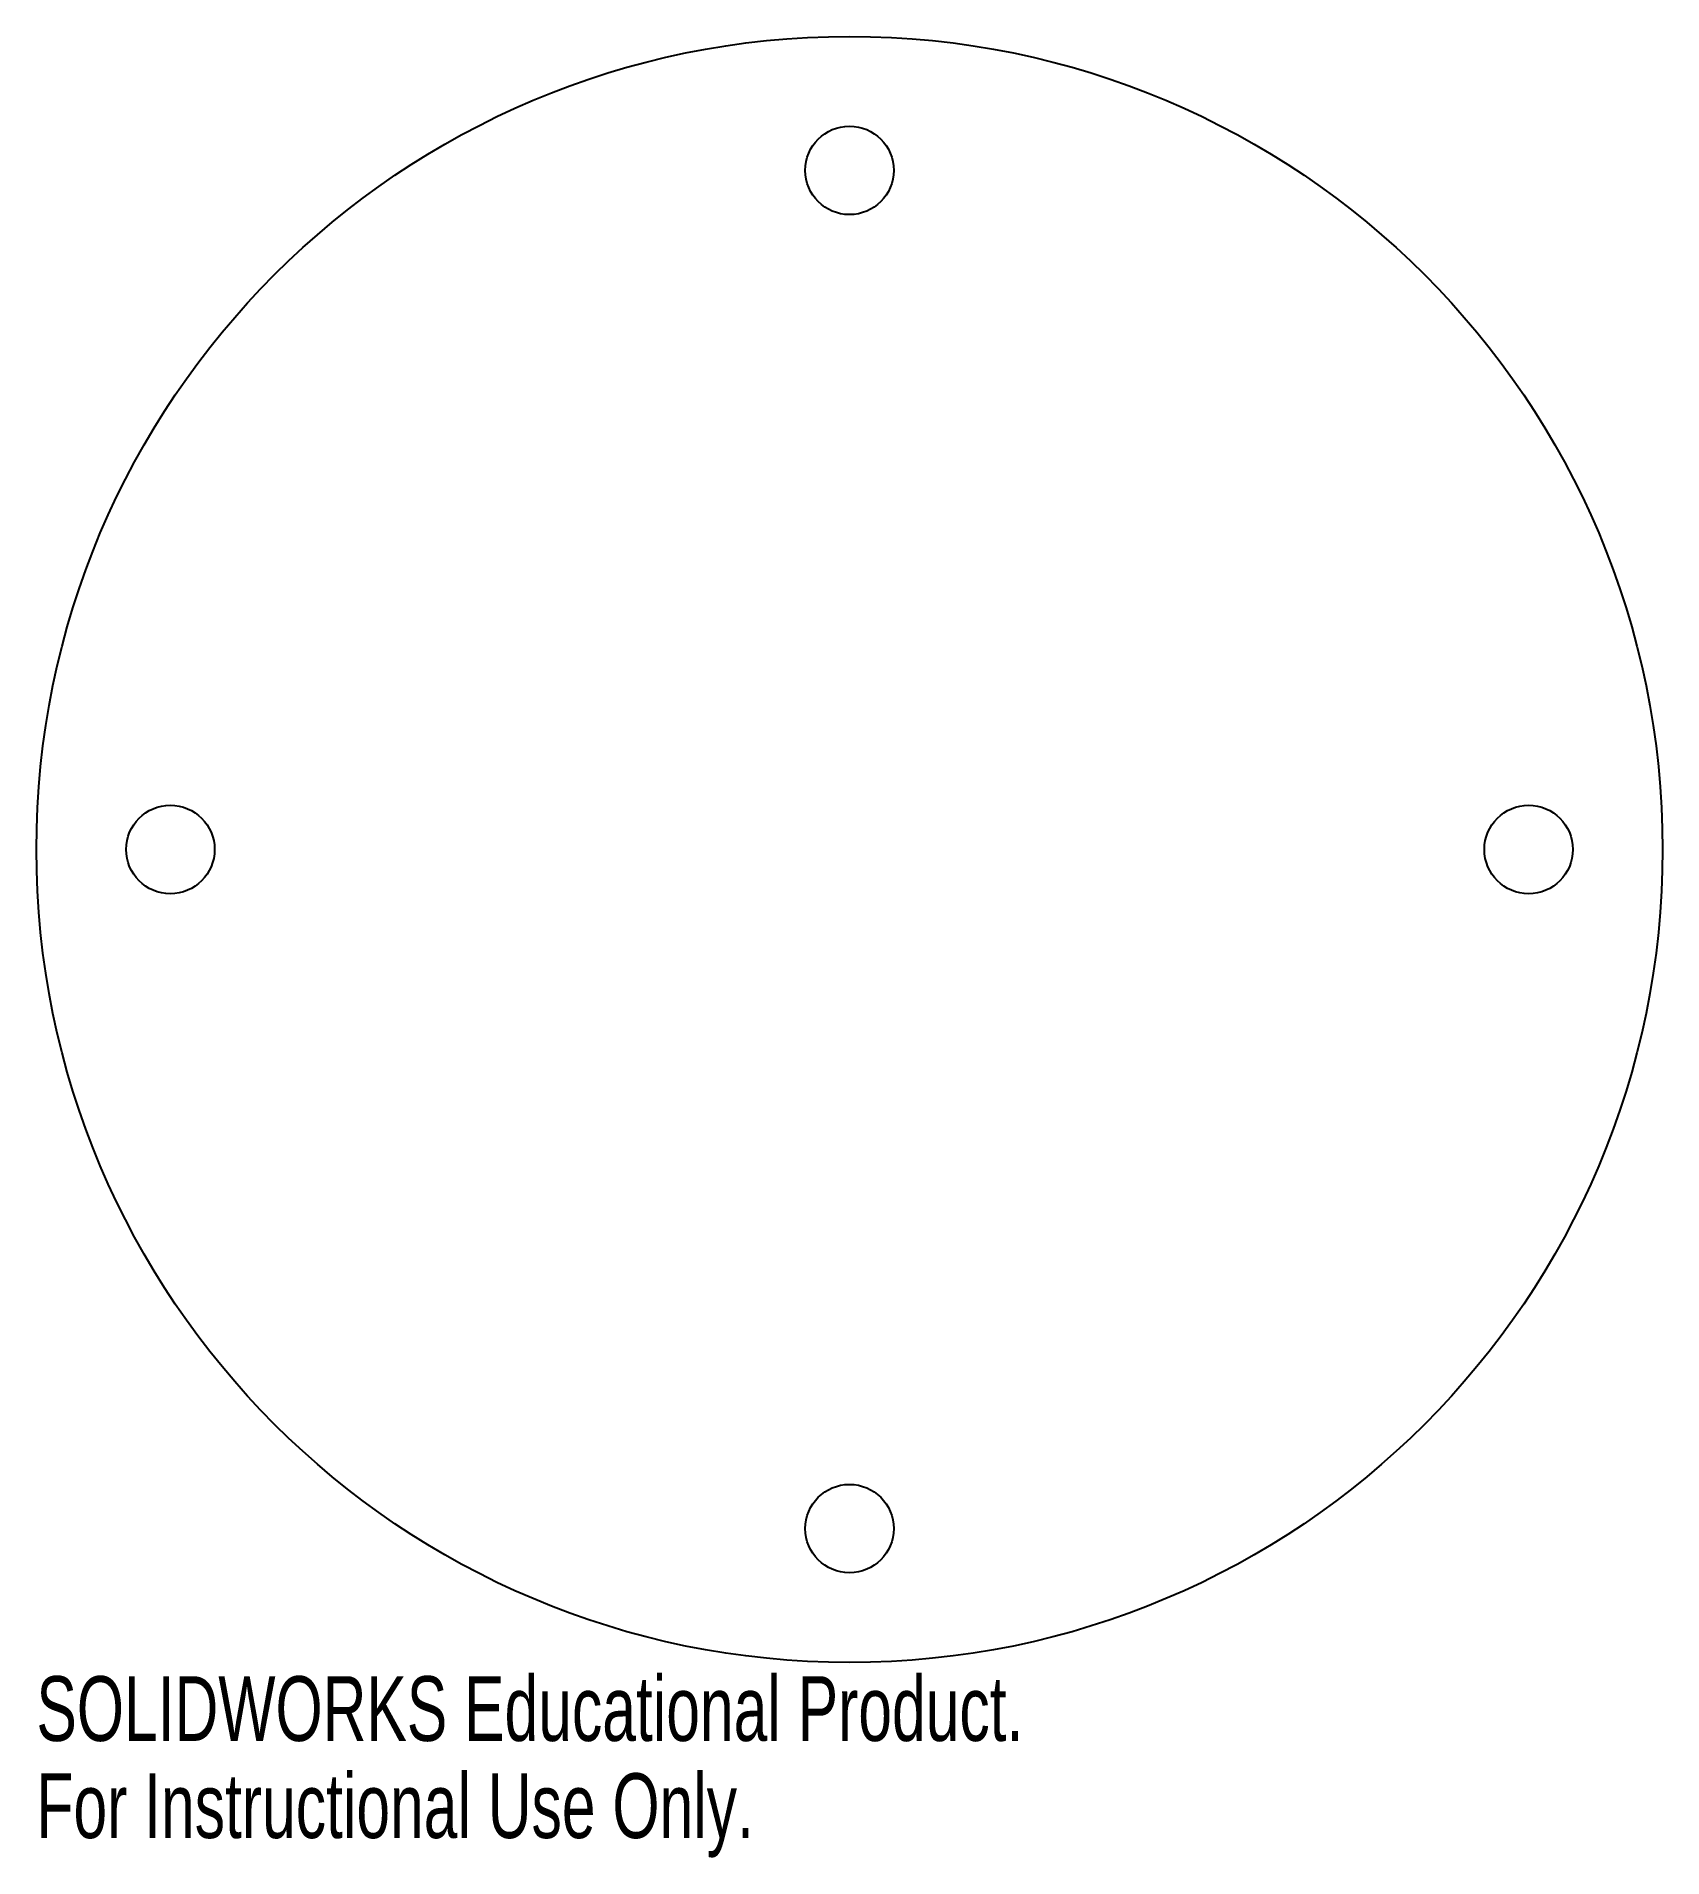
# Model space of a CAD drawing. Header units: millimetres. Extents: x -61 to 61, y -75 to 61.
import ezdxf

# ---------------------------------------------------------------- set-up
doc = ezdxf.new("R2010")
doc.units = ezdxf.units.MM
doc.styles.add('SLDTEXTSTYLE0', font='TXT', dxfattribs={"width": 0.7})

msp = doc.modelspace()

# ---------------------------------------------------------------- linework, layer by layer
at = {"color": 7, "linetype": 'Continuous', "lineweight": 25}
for centre, radius in [((0, 0), 60.7), ((0, 50.7), 3.3), ((-50.7, 0), 3.3), ((50.7, 0), 3.3), ((0, -50.7), 3.3)]:
    msp.add_circle(centre, radius, dxfattribs=at)

# ---------------------------------------------------------------- texts
at = {"color": 7, "linetype": 'Continuous', "char_height": 4.8336, "attachment_point": 1, "style": 'SLDTEXTSTYLE0'}
for s, insert in [('SOLIDWORKS Educational Product.', (-60.7, -61.72)), ('For Instructional Use Only.', (-60.7, -68.97))]:
    msp.add_mtext(s, dxfattribs=dict(at, insert=insert))

doc.saveas('drawing.dxf')
